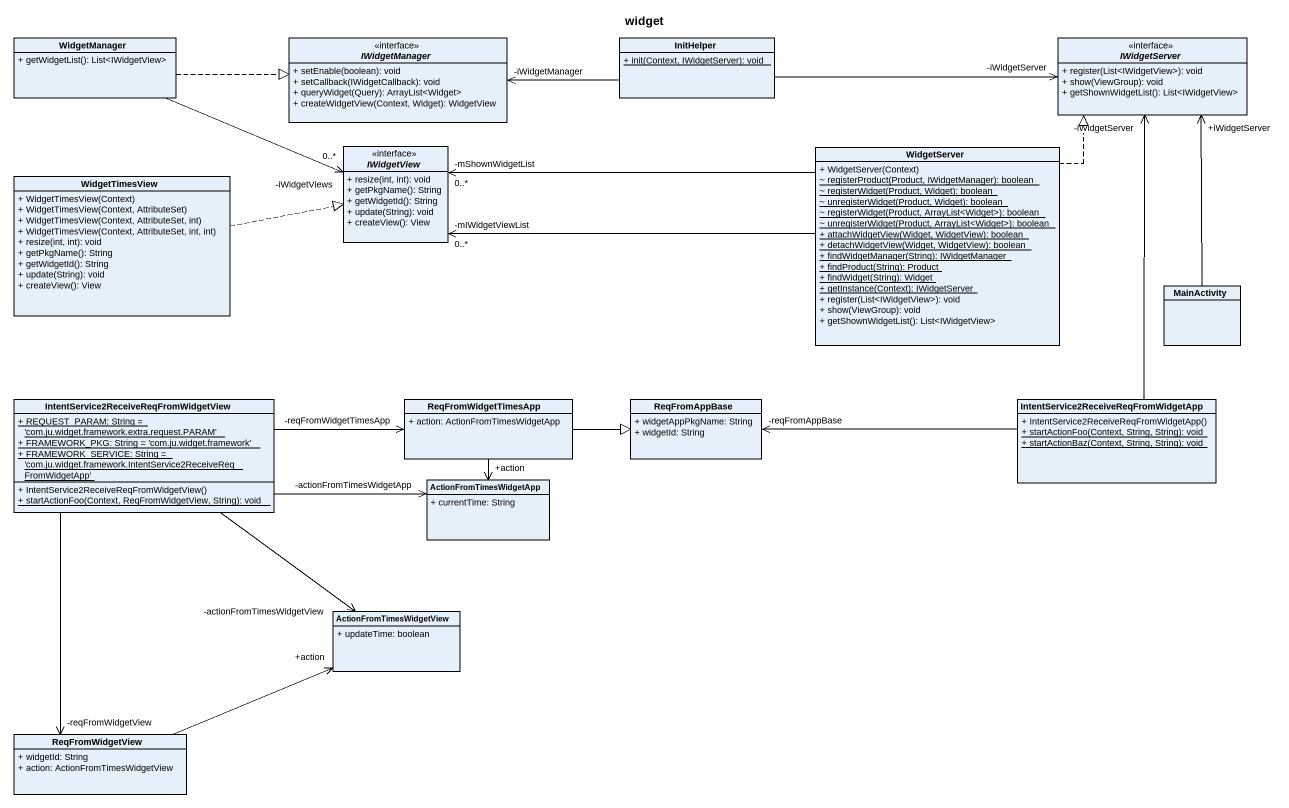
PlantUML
@startuml
title widget
hide circle
hide empty members
skinparam classAttributeIconSize 0
class WidgetManager {
  + getWidgetList(): List<IWidgetView>
}
interface IWidgetManager {
  + setEnable(boolean): void
  + setCallback(IWidgetCallback): void
  + queryWidget(Query): ArrayList<Widget>
  + createWidgetView(Context, Widget): WidgetView
}
class InitHelper {
  {static} + init(Context, IWidgetServer): void
}
interface IWidgetServer {
  + register(List<IWidgetView>): void
  + show(ViewGroup): void
  + getShownWidgetList(): List<IWidgetView>
}
interface IWidgetView <<interface>> {
  + resize(int, int): void
  + getPkgName(): String
  + getWidgetId(): String
  + update(String): void
  + createView(): View
}
class WidgetServer {
  + WidgetServer(Context)
  {static} ~ registerProduct(Product, IWidgetManager): boolean
  {static} ~ registerWidget(Product, Widget): boolean
  {static} ~ unregisterWidget(Product, Widget): boolean
  {static} ~ registerWidget(Product, ArrayList<Widget>): boolean
  {static} ~ unregisterWidget(Product, ArrayList<Widget>): boolean
  {static} + attachWidgetView(Widget, WidgetView): boolean
  {static} + detachWidgetView(Widget, WidgetView): boolean
  {static} + findWidgetManager(String): IWidgetManager
  {static} + findProduct(String): Product
  {static} + findWidget(String): Widget
  {static} + getInstance(Context): IWidgetServer
  + register(List<IWidgetView>): void
  + show(ViewGroup): void
  + getShownWidgetList(): List<IWidgetView>
}
class WidgetTimesView {
  + WidgetTimesView(Context)
  + WidgetTimesView(Context, AttributeSet)
  + WidgetTimesView(Context, AttributeSet, int)
  + WidgetTimesView(Context, AttributeSet, int, int)
  + resize(int, int): void
  + getPkgName(): String
  + getWidgetId(): String
  + update(String): void
  + createView(): View
}
class MainActivity
class "IntentService2ReceiveReqFromWidgetView" as IntentService2ReceiveReqFrom {
  {static} + REQUEST_PARAM: String = 'com.ju.widget.framework.extra.request.PARAM'
  {static} + FRAMEWORK_PKG: String = 'com.ju.widget.framework'
  {static} + FRAMEWORK_SERVICE: String = 'com.ju.widget.framework.IntentService2ReceiveReqFromWidgetApp'
  + IntentService2ReceiveReqFromWidgetView()
  {static} + startActionFoo(Context, ReqFromWidgetView, String): void
}
class ReqFromWidgetTimesApp {
  + action: ActionFromTimesWidgetApp
}
class ReqFromAppBase {
  + widgetAppPkgName: String
  + widgetId: String
}
class "IntentService2ReceiveReqFromWidgetApp" as IntentService2ReceiveReqFrom_2 {
  + IntentService2ReceiveReqFromWidgetApp()
  {static} + startActionFoo(Context, String, String): void
  {static} + startActionBaz(Context, String, String): void
}
class ActionFromTimesWidgetApp {
  + currentTime: String
}
class ActionFromTimesWidgetView {
  + updateTime: boolean
}
class ReqFromWidgetView {
  + widgetId: String
  + action: ActionFromTimesWidgetView
}
WidgetManager .right.|> IWidgetManager
WidgetManager -right-> "-iWidgetViews\n0..*" IWidgetView
InitHelper -left-> "-iWidgetManager" IWidgetManager
InitHelper -right-> "-iWidgetServer" IWidgetServer
WidgetServer .up.|> IWidgetServer
WidgetServer -left-> "-mIWidgetViewList\n0..*" IWidgetView
WidgetServer -left-> "-mShownWidgetList\n0..*" IWidgetView
WidgetTimesView .right.|> IWidgetView
MainActivity -up-> "+iWidgetServer" IWidgetServer
IntentService2ReceiveReqFrom -right-> "-reqFromWidgetTimesApp" ReqFromWidgetTimesApp
IntentService2ReceiveReqFrom -right-> "-actionFromTimesWidgetApp" ActionFromTimesWidgetApp
IntentService2ReceiveReqFrom --> "-actionFromTimesWidgetView" ActionFromTimesWidgetView
IntentService2ReceiveReqFrom --> "-reqFromWidgetView" ReqFromWidgetView
ReqFromWidgetTimesApp -right-|> ReqFromAppBase
ReqFromWidgetTimesApp --> "+action" ActionFromTimesWidgetApp
IntentService2ReceiveReqFrom_2 -up-> "-iWidgetServer" IWidgetServer
IntentService2ReceiveReqFrom_2 -left-> "-reqFromAppBase" ReqFromAppBase
ReqFromWidgetView -right-> "+action" ActionFromTimesWidgetView
@enduml
